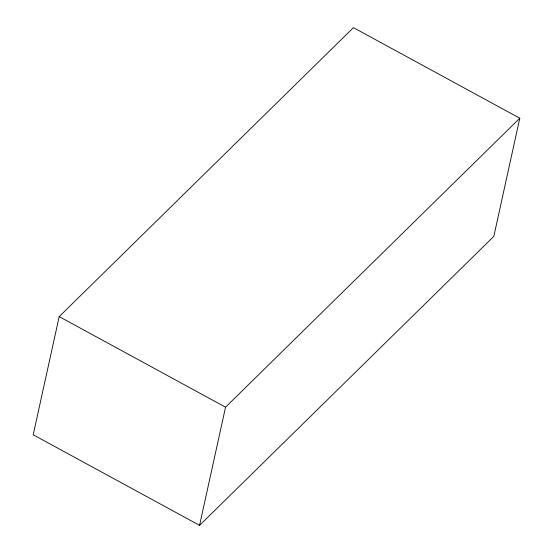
<?xml version="1.0" encoding="UTF-8"?>
<svg xmlns="http://www.w3.org/2000/svg" width="553" height="553" viewBox="0 0 553 553"><rect width="100%" height="100%" fill="white"/><g stroke="black" fill="none" stroke-linecap="round" stroke-linejoin="round"><path stroke-width="0.83" d="M59.192 316.613L33.208 434.789L199.571 525.35L493.808 236.387L519.792 118.211L353.429 27.65L59.192 316.613L225.548 407.174L519.792 118.211M199.571 525.35L225.548 407.174"/></g></svg>
